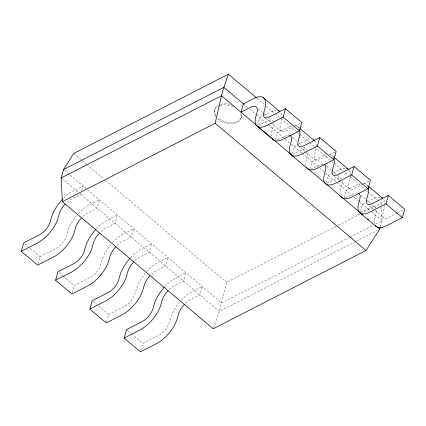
<?xml version="1.0" encoding="UTF-8"?>
<svg xmlns="http://www.w3.org/2000/svg" width="426" height="426" viewBox="0 0 426 426"><rect width="100%" height="100%" fill="white"/><g stroke="black" fill="none" stroke-linecap="round" stroke-linejoin="round"><path stroke-width="0.32" stroke-dasharray="2.13 1.6" d="M316.156 148.738L314.441 155.266A11.507 5.032 -49.9 0 0 320.107 159.585L327.551 155.767M335.858 226.424L226.648 282.406L219.401 311.358L213.644 327.535M37.983 263.918L40.001 256.692L56.035 248.475A11.507 5.032 -49.9 0 0 66.403 235.94L68.378 229.273A24.953 10.911 -49.9 0 1 72.441 221.403L73.075 220.487A22.658 9.91 -49.9 0 1 76.552 215.716M81.031 193.212L80.695 194.416L71.344 199.208A13.424 5.868 -49.9 0 0 66.296 202.925M81.701 190.805L83.049 185.986L72.819 191.231A22.658 9.91 -49.9 0 0 62.846 198.958M72.266 292.816L74.284 285.596L90.317 277.379A11.507 5.032 -49.9 0 0 100.685 264.844L102.655 258.177A24.953 10.911 -49.9 0 1 106.724 250.307L107.357 249.386A22.658 9.91 -49.9 0 1 110.835 244.615M106.548 321.721L108.566 314.5L124.594 306.278A11.507 5.032 -49.9 0 0 134.962 293.743L136.938 287.076A24.953 10.911 -49.9 0 1 141.006 279.206L141.64 278.29A22.658 9.91 -49.9 0 1 145.117 273.519M140.83 350.619L142.843 343.399L158.877 335.182A11.507 5.032 -49.9 0 0 169.244 322.647L171.22 315.98A24.953 10.911 -49.9 0 1 175.283 308.11L175.917 307.189A22.658 9.91 -49.9 0 1 179.399 302.417M214.235 111.207L214.55 110.084M241.228 117.475L241.542 116.351M257.698 124.813L259.716 117.592L263.694 115.552M275.633 139.93L277.645 132.71L287.875 127.465A22.658 9.91 -49.9 0 1 291.831 125.931M291.98 153.717L293.999 146.491L304.223 141.251A22.658 9.91 -49.9 0 1 310.506 139.387M309.91 168.834L311.928 161.608L322.152 156.369A22.658 9.91 -49.9 0 1 326.114 154.83M326.263 182.616L328.276 175.395L332.253 173.355M344.192 197.733L346.21 190.513L356.434 185.273A22.658 9.91 -49.9 0 1 360.396 183.734M360.54 211.52L362.558 204.299L365.401 202.84M380.391 226.765L382.074 220.748L381.483 207.036M264.258 115.26L269.94 112.347A22.658 9.91 -49.9 0 1 277.267 110.531M258.534 125.42L266.713 121.224A13.424 5.868 -49.9 0 1 273.061 121.266M294.414 126.277L285.825 130.681A11.507 5.032 -49.9 0 1 280.164 126.362L281.874 119.834A24.953 10.911 -49.9 0 0 282.017 118.747M294.989 125.984L300.713 123.05M277.635 139.936L284.648 136.341A13.424 5.868 -49.9 0 1 288.956 135.26M292.811 154.319L300.996 150.128A13.424 5.868 -49.9 0 1 307.343 150.17M329.841 154.595L334.99 151.954M310.746 169.436L318.93 165.245A13.424 5.868 -49.9 0 1 323.238 164.164M332.823 173.062L338.505 170.155A22.658 9.91 -49.9 0 1 345.827 168.334M327.093 183.223L335.278 179.026A13.424 5.868 -49.9 0 1 341.62 179.069M362.973 184.085L354.389 188.484A11.507 5.032 -49.9 0 1 348.724 184.17L350.433 177.637A24.953 10.911 -49.9 0 0 350.625 176.029M363.548 183.787L369.273 180.853M345.608 198.042L353.207 194.144A13.424 5.868 -49.9 0 1 357.515 193.063M367.67 201.674L372.782 199.054A22.658 9.91 -49.9 0 1 380.109 197.238M360.79 212.425L369.56 207.931A13.424 5.868 -49.9 0 1 375.902 207.973M338.223 225.21L360.061 214.017M360.652 213.714L381.313 203.122L378.267 200.55M349.533 237.426L221.754 302.929L68.623 173.824M350.129 237.122L373.197 225.295M375.567 224.081L382.074 220.748L370.881 211.312M397.256 212.984L388.666 217.388A11.507 5.032 -49.9 0 1 383.006 213.069L384.715 206.541A24.953 10.911 -49.9 0 0 384.859 205.454M397.831 212.691L403.555 209.757M355.465 241.606L219.401 311.358L80.003 193.835M356.056 241.302L377.356 230.386M297.731 126.644L299.217 127.901M332.014 155.549L333.499 156.8M366.291 184.447L367.782 185.704M256.825 98.166L264.445 104.588M266.479 106.303L274.61 113.156M275.116 113.588L299.505 134.147M300.016 134.579L309.159 142.289M309.67 142.715L314.244 146.571M314.75 147.002L330.501 160.282M332.536 161.997L333.553 162.854M334.059 163.28L343.207 170.991M345.236 172.706L348.287 175.278M350.321 176.987L364.544 188.984M366.578 190.699L367.595 191.556M368.101 191.982L377.755 200.124M258.156 108.598L263.114 112.778M263.609 113.194L267.571 116.538M269.551 118.204L272.523 120.712M292.438 137.502L296.895 141.262M298.876 142.934L301.853 145.436M303.834 147.108L306.805 149.617M326.721 166.401L331.178 170.16M331.673 170.581L341.088 178.515M360.998 195.305L365.955 199.48M366.451 199.9L370.412 203.239M372.393 204.911L375.365 207.419M265.489 118.172L270.441 122.347M270.936 122.768L280.846 131.117M300.266 147.492L305.218 151.667M305.714 152.087L315.128 160.022M334.543 176.391L339.005 180.15M339.501 180.571L349.411 188.926M369.321 205.71L383.688 217.824M243.368 103.806L247.825 107.565M249.801 109.232L255.754 114.248M256.25 114.669L267.603 124.243M268.114 124.669L289.536 142.731M291.517 144.403L301.693 152.982M302.199 153.408L317.972 166.704M319.857 168.291L336.284 182.147M336.796 182.573L352.153 195.523M354.091 197.158L358.596 200.955M359.091 201.37L370.37 210.881M73.703 153.456L86.403 164.17M86.915 164.596L103.683 178.734M105.717 180.448L226.648 282.406M64.55 170.395L68.112 173.398M61.69 178.393L77.969 192.115M24.644 243.747L28.111 246.67M30.092 248.342L40.001 256.692M58.926 272.645L62.393 275.569M62.888 275.989L74.284 285.596M93.203 301.549L96.675 304.473M98.656 306.145L108.566 314.5M127.486 330.448L130.952 333.377M131.448 333.792L142.843 343.399M381.313 203.122L381.456 206.386M314.707 141.038A22.658 9.91 -49.9 0 1 315.613 142.635L315.858 143.099A24.953 10.911 -49.9 0 1 316.364 146.619M295.197 125.649A22.658 9.91 -49.9 0 1 299.26 128.849M306.038 166.129A23.009 10.059 -49.9 0 1 306.427 159.377L307.604 155.16A13.424 5.868 -49.9 0 0 307.939 151.762M348.99 169.937A22.658 9.91 -49.9 0 1 349.895 171.534L350.14 172.003A24.953 10.911 -49.9 0 1 350.646 175.517M329.479 154.553A22.658 9.91 -49.9 0 1 333.542 157.753M340.129 194.102A23.009 10.059 -49.9 0 1 340.709 188.276L341.886 184.064A13.424 5.868 -49.9 0 0 342.222 180.667M383.783 199.576A22.658 9.91 -49.9 0 1 384.172 200.438L384.422 200.907A24.953 10.911 -49.9 0 1 384.928 204.421M363.756 183.452A22.658 9.91 -49.9 0 1 367.824 186.652M374.598 223.932A23.009 10.059 -49.9 0 1 374.986 217.18L376.163 212.968A13.424 5.868 -49.9 0 0 376.504 209.571M280.942 112.869A22.658 9.91 -49.9 0 1 281.33 113.731L281.575 114.2A24.953 10.911 -49.9 0 1 282.087 117.714M271.564 136.299A23.009 10.059 -49.9 0 1 272.145 130.473L273.322 126.261A13.424 5.868 -49.9 0 0 273.662 122.864M241.563 114.429A13.877 9.01 15.6 0 1 233.491 122.502A13.877 9.01 15.6 0 1 217.894 117.746M215.907 115.446A13.877 9.01 15.6 0 1 218.011 105.446M220.721 104.322A13.877 9.01 15.6 0 1 230.402 104.519M240.674 113.577A13.877 9.01 15.6 0 1 234.444 123.391A13.877 9.01 15.6 0 1 217.579 118.87M215.593 116.57A13.877 9.01 15.6 0 1 219.257 105.824M219.821 105.621A13.877 9.01 15.6 0 1 233.336 106.83M130.505 257.725A22.658 9.91 -49.9 0 1 141.384 249.034L151.608 243.794L149.254 252.219L139.904 257.011A13.424 5.868 -49.9 0 0 134.861 260.728M146.853 271.511A22.658 9.91 -49.9 0 1 157.732 262.815L167.956 257.576L165.607 266.005L156.251 270.798A13.424 5.868 -49.9 0 0 151.209 274.509M96.223 228.826A22.658 9.91 -49.9 0 1 107.102 220.13L117.326 214.89L114.977 223.315L105.621 228.112A13.424 5.868 -49.9 0 0 100.579 231.824M112.576 242.607A22.658 9.91 -49.9 0 1 123.449 233.917L133.679 228.671L131.325 237.101L121.974 241.893A13.424 5.868 -49.9 0 0 116.932 245.61M78.293 213.708A22.658 9.91 -49.9 0 1 89.172 205.012L99.396 199.773L97.043 208.197L87.692 212.995A13.424 5.868 -49.9 0 0 82.649 216.706M164.787 286.629A22.658 9.91 -49.9 0 1 175.666 277.933L185.89 272.693L183.537 281.123L174.186 285.915A13.424 5.868 -49.9 0 0 169.143 289.627M181.135 300.41A22.658 9.91 -49.9 0 1 192.014 291.719L202.238 286.48L199.885 294.904L190.534 299.696A13.424 5.868 -49.9 0 0 184.676 304.228"/><path stroke-width="0.64" d="M380.226 227.367L379.72 229.172L365.987 250.467L213.202 328.781L62.366 201.615L215.151 123.295L221.499 95.781L223.852 87.357L228.368 74.172L256.314 97.735M81.43 217.942A13.424 5.868 -49.9 0 0 75.594 227.617L74.417 231.829A23.009 10.059 -49.9 0 1 53.681 256.905L37.648 265.121L21.3 251.335L23.654 242.911L39.687 234.694A11.507 5.032 -49.9 0 0 50.055 222.154L52.025 215.492A24.953 10.911 -49.9 0 1 56.094 207.622L56.727 206.701A22.658 9.91 -49.9 0 1 62.393 199.437M62.366 201.615L61.179 177.961L63.533 169.537L73.703 153.456L228.368 74.172M115.712 246.846A13.424 5.868 -49.9 0 0 109.876 256.521L108.699 260.733A23.009 10.059 -49.9 0 1 87.964 285.803L71.93 294.02L55.582 280.239L57.936 271.809L73.964 263.593A11.507 5.032 -49.9 0 0 84.332 251.058L86.308 244.391A24.953 10.911 -49.9 0 1 90.376 236.521L91.01 235.605A22.658 9.91 -49.9 0 1 95.781 229.316M149.995 275.744A13.424 5.868 -49.9 0 0 144.158 285.42L142.982 289.632A23.009 10.059 -49.9 0 1 122.241 314.707L106.212 322.924L89.859 309.138L92.213 300.713L108.247 292.497A11.507 5.032 -49.9 0 0 118.614 279.962L120.59 273.295A24.953 10.911 -49.9 0 1 124.653 265.425L125.287 264.503A22.658 9.91 -49.9 0 1 130.063 258.22M184.272 304.649A13.424 5.868 -49.9 0 0 178.435 314.324L177.264 318.536A23.009 10.059 -49.9 0 1 156.523 343.606L140.489 351.828L124.142 338.042L126.495 329.618L142.529 321.396A11.507 5.032 -49.9 0 0 152.897 308.861L154.872 302.194A24.953 10.911 -49.9 0 1 158.935 294.323L159.569 293.407A22.658 9.91 -49.9 0 1 164.345 287.119M285.511 108.678L269.477 116.9A11.507 5.032 -49.9 0 1 263.811 112.581L265.526 106.047A24.953 10.911 -49.9 0 0 265.228 100.414L264.983 99.945A22.658 9.91 -49.9 0 0 253.592 98.566L243.368 103.806L241.015 112.235L250.366 107.437A13.424 5.868 -49.9 0 1 256.974 112.475L255.797 116.692A23.009 10.059 -49.9 0 0 267.123 125.324L283.157 117.107L285.511 108.678L301.858 122.464L299.505 130.888L283.471 139.11A23.009 10.059 -49.9 0 1 272.443 138.812M289.771 135.452A13.424 5.868 -49.9 0 1 291.256 141.379L290.079 145.591A23.009 10.059 -49.9 0 0 301.406 154.228L317.434 146.006L319.788 137.582L336.141 151.368L333.787 159.793L317.753 168.009A23.009 10.059 -49.9 0 1 306.725 167.711M324.053 164.356A13.424 5.868 -49.9 0 1 325.533 170.283L324.356 174.495A23.009 10.059 -49.9 0 0 335.683 183.127L351.716 174.91L354.07 166.486L370.418 180.267L368.064 188.697L352.036 196.913A23.009 10.059 -49.9 0 1 341.002 196.615M358.335 193.26A13.424 5.868 -49.9 0 1 359.816 199.182L358.639 203.394A23.009 10.059 -49.9 0 0 369.965 212.031L385.999 203.814L388.352 195.385L404.7 209.171L402.346 217.595L386.313 225.812A23.009 10.059 -49.9 0 1 375.285 225.514M63.533 169.537L223.852 87.357L243.693 104.082M61.179 177.961L221.499 95.781L260.675 128.806M21.3 251.335L37.334 243.118A23.009 10.059 -49.9 0 0 58.069 218.048L59.246 213.836A13.424 5.868 -49.9 0 1 65.082 204.16M319.788 137.582L303.759 145.798A11.507 5.032 -49.9 0 1 298.093 141.48L299.803 134.951A24.953 10.911 -49.9 0 0 299.68 129.829M55.582 280.239L71.611 272.022A23.009 10.059 -49.9 0 0 92.351 246.947L93.528 242.735A13.424 5.868 -49.9 0 1 99.364 233.059M354.07 166.486L338.036 174.703A11.507 5.032 -49.9 0 1 332.376 170.384L334.085 163.856A24.953 10.911 -49.9 0 0 333.792 158.216M89.859 309.138L105.893 300.921A23.009 10.059 -49.9 0 0 126.629 275.851L127.805 271.639A13.424 5.868 -49.9 0 1 133.642 261.963M388.352 195.385L372.319 203.601A11.507 5.032 -49.9 0 1 366.653 199.288L368.368 192.754A24.953 10.911 -49.9 0 0 368.24 187.632M124.142 338.042L140.175 329.825A23.009 10.059 -49.9 0 0 160.911 304.75L162.088 300.538A13.424 5.868 -49.9 0 1 167.924 290.862M263.449 97.746L279.802 111.527A22.658 9.91 -49.9 0 0 278.21 110.723M300.208 128.737L314.079 140.431A22.658 9.91 -49.9 0 0 313.339 139.957M333.995 157.221L348.362 169.33M368.772 186.54L382.644 198.234A22.658 9.91 -49.9 0 0 381.904 197.76M283.157 117.107L299.505 130.888M317.434 146.006L333.787 159.793M351.716 174.91L368.064 188.697M385.999 203.814L402.346 217.595M261.692 129.664L268.811 135.67M269.828 136.528L271.357 137.816M272.374 138.674L292.215 155.399M307.987 168.696L360.385 212.878M361.914 214.161L362.931 215.018M367.51 218.879L368.527 219.736M377.175 227.031L379.72 229.172M257.166 126.197L273.513 139.984M291.448 155.101L307.796 168.888M360.007 212.904L376.355 226.691M215.151 123.295L365.987 250.467M346.775 168.526A22.658 9.91 -49.9 0 1 347.621 168.861"/></g></svg>
